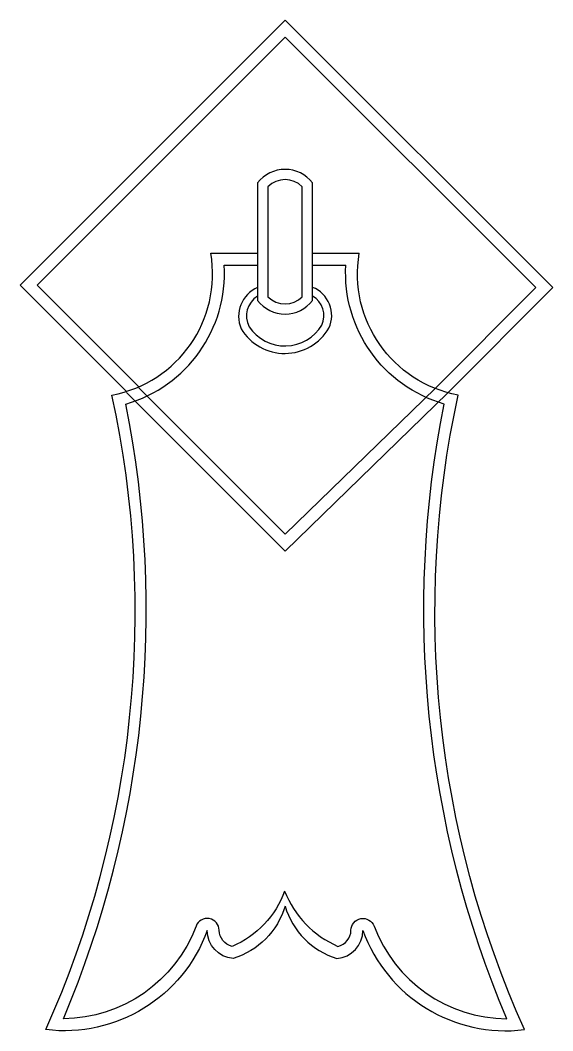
# Model space of a CAD drawing. Header units: metres. Extents: x 497 to 595, y 694 to 881.
import ezdxf

# ---------------------------------------------------------------- set-up
doc = ezdxf.new("R2010")
doc.units = ezdxf.units.M
doc.layers.add('3', color=3, linetype='Continuous')
doc.layers.add('4', color=4, linetype='Continuous')

msp = doc.modelspace()

# ---------------------------------------------------------------- linework, layer by layer
at = {"layer": '3'}
for p, q in [((534.36, 835.44), (540.5, 835.44)), ((550.63, 835.44), (556.77, 835.44)), ((573.24, 812.73), (545.57, 785.86)), ((545.57, 782.74), (575.58, 811.95))]:
    msp.add_line(p, q, dxfattribs=at)
for points in [[(573.24, 812.73), (591.81, 831.31), (545.57, 877.51), (499.85, 831.74), (518.59, 813.02)], [(545.57, 785.86), (518.62, 812.83)], [(545.57, 782.74), (516.35, 811.98)]]:
    msp.add_lwpolyline(points, dxfattribs=at)
msp.add_lwpolyline([(542.39, 849.92), (542.39, 829.64, 0.41), (548.74, 829.64), (548.74, 849.92, 0.41)], format="xyb", close=True, dxfattribs=at)
for points in [[(545.48, 720.07, -0.21), (535.82, 709.87, -0.35), (533.42, 712.83, 0.83), (529.15, 713.58, -0.31), (504.71, 696.53, 0.15), (516.24, 809.86, 0.35), (534.36, 835.44, 0.35)], [(545.48, 720.07, 0.2), (555.31, 709.87, 0.35), (557.71, 712.83, -0.83), (561.98, 713.58, 0.31), (586.42, 696.53, -0.15), (574.89, 809.86, -0.35), (556.77, 835.44, -0.35)], [(540.5, 829.73, 0.4), (538.94, 824.11, 0.55), (552.35, 824.41, 0.39), (550.63, 829.77, 0.2)]]:
    msp.add_lwpolyline(points, format="xyb", dxfattribs=at)
at = {"layer": '4'}
for p, q in [((531.88, 837.64), (540.5, 837.64)), ((550.63, 837.64), (559.25, 837.64))]:
    msp.add_line(p, q, dxfattribs=at)
msp.add_lwpolyline([(575.58, 811.95), (594.92, 831.31), (545.57, 880.62), (496.74, 831.74), (516.32, 812.18)], dxfattribs=at)
msp.add_lwpolyline([(540.5, 850.63), (540.5, 828.93, 0.49), (550.63, 828.93), (550.63, 850.63, 0.49)], format="xyb", close=True, dxfattribs=at)
for points in [[(545.57, 717.28, -0.25), (536.01, 707.62, -0.39), (531.22, 712.81, -0.35), (501.45, 694.51, 0.16), (513.66, 811.52, 0.41), (531.88, 837.64)], [(545.57, 717.28, 0.25), (555.12, 707.62, 0.39), (559.91, 712.81, 0.35), (589.68, 694.51, -0.16), (577.47, 811.52, -0.41), (559.25, 837.64)], [(540.5, 831.34, 0.41), (537.47, 823.73, 0.57), (553.66, 823.86, 0.43), (550.63, 831.37)]]:
    msp.add_lwpolyline(points, format="xyb", dxfattribs=at)

doc.saveas('drawing.dxf')
